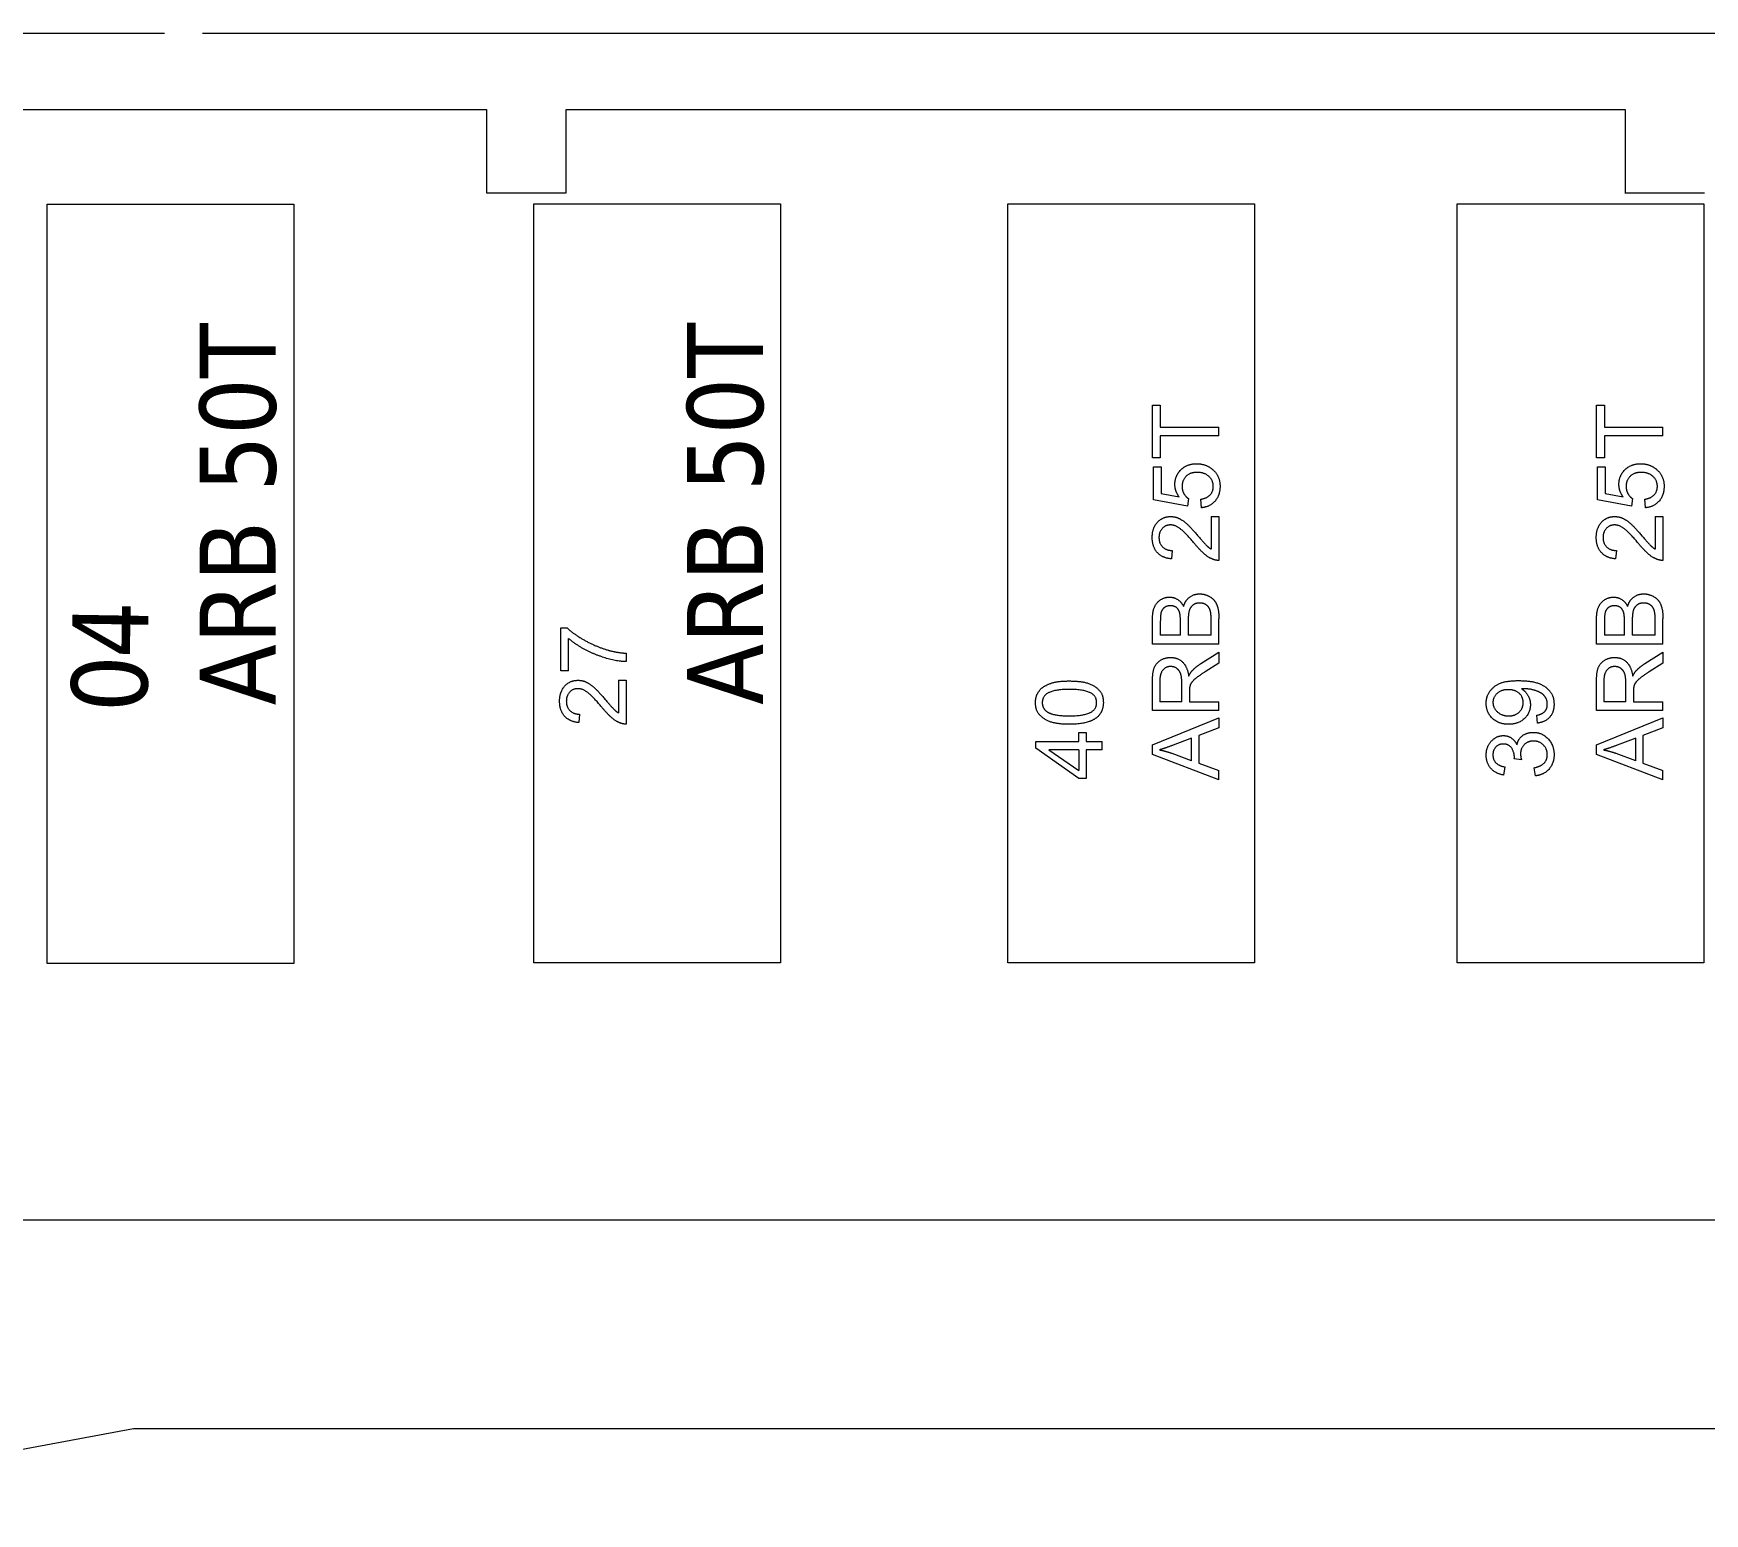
# Model space of a CAD drawing. Header units: millimetres. Extents: x 0 to 134522, y -47271 to 0.
# Drawn here: x 90428 to 99234, y -36899 to -29100 of the extents above; entities that cross this region are included whole.
import ezdxf

# ---------------------------------------------------------------- set-up
doc = ezdxf.new("R2010")
doc.units = ezdxf.units.MM
doc.header["$MEASUREMENT"] = 0
doc.layers.add('Layer0000', color=7, linetype='Continuous', lineweight=20)

msp = doc.modelspace()

# ---------------------------------------------------------------- linework, layer by layer
at = {"layer": 'Layer0000', "color": 7, "linetype": 'Continuous', "lineweight": 20}
for p, q in [((91118, -29100), (66439.3, -29100)), ((111267.5, -29100), (91318, -29100)), ((87234.9, -29500), (92814.9, -29500)), ((92814.9, -29500), (92814.9, -29940)), ((93234.9, -29940), (93234.9, -29500)), ((93234.9, -29500), (98814.9, -29500)), ((98814.9, -29500), (98814.9, -29940)), ((92814.9, -29940), (93234.9, -29940)), ((98813.3, -29940), (99233.3, -29940))]:
    msp.add_line(p, q, dxfattribs=at)
at = {"layer": 'Layer0000', "color": 7, "linetype": 'Continuous', "lineweight": 5}
for p, q in [((90500.1, -30000), (91800.1, -30000)), ((90500.1, -34000), (90500.1, -30000)), ((91800.1, -30000), (91800.1, -34000)), ((93063.8, -33997.6), (93063.8, -29997.6)), ((93063.8, -29997.6), (94363.8, -29997.6)), ((94363.8, -29997.6), (94363.8, -33997.6)), ((95561.8, -33997.6), (95561.8, -29997.6)), ((95561.8, -29997.6), (96861.8, -29997.6)), ((96861.8, -29997.6), (96861.8, -33997.6)), ((97930.4, -33997.6), (97930.4, -29997.6)), ((97930.4, -29997.6), (99230.4, -29997.6)), ((99230.4, -29997.6), (99230.4, -33997.6)), ((96324.8, -31336.2), (96324.8, -31058.8)), ((96324.8, -31058.8), (96366.1, -31058.8)), ((96366.1, -31058.8), (96366.1, -31174.6)), ((98664.8, -31336.2), (98664.8, -31058.8)), ((98664.8, -31058.8), (98706.1, -31058.8)), ((98706.1, -31058.8), (98706.1, -31174.6)), ((96366.1, -31174.6), (96674.8, -31174.6)), ((96674.8, -31220.9), (96674.8, -31174.6)), ((98706.1, -31174.6), (99014.8, -31174.6)), ((99014.8, -31220.9), (99014.8, -31174.6)), ((96674.8, -31220.9), (96366.1, -31220.9)), ((96366.1, -31220.9), (96366.1, -31336.2)), ((99014.8, -31220.9), (98706.1, -31220.9)), ((98706.1, -31220.9), (98706.1, -31336.2)), ((96366.1, -31336.2), (96324.8, -31336.2)), ((98706.1, -31336.2), (98664.8, -31336.2)), ((96329.6, -31557.8), (96329.6, -31383.7)), ((96329.6, -31383.7), (96370.7, -31383.7)), ((96370.7, -31383.7), (96370.7, -31523.4)), ((98669.6, -31557.8), (98669.6, -31383.7)), ((98669.6, -31383.7), (98710.7, -31383.7)), ((98710.7, -31383.7), (98710.7, -31523.4)), ((96370.7, -31523.4), (96464.7, -31542.2)), ((98710.7, -31523.4), (98804.7, -31542.2)), ((96509.4, -31591.7), (96329.6, -31557.8)), ((96514.6, -31551.3), (96509.4, -31591.7)), ((96583.1, -31599.3), (96579.3, -31554.2)), ((98849.4, -31591.7), (98669.6, -31557.8)), ((98854.6, -31551.3), (98849.4, -31591.7)), ((98923.1, -31599.3), (98919.3, -31554.2)), ((96633.5, -31645.4), (96674.8, -31645.4)), ((96633.5, -31645.4), (96633.5, -31817)), ((96674.8, -31645.4), (96674.8, -31876.7)), ((98973.5, -31645.4), (99014.8, -31645.4)), ((98973.5, -31645.4), (98973.5, -31817)), ((99014.8, -31645.4), (99014.8, -31876.7)), ((96429.2, -31824.4), (96424.6, -31868.6)), ((98769.2, -31824.4), (98764.6, -31868.6)), ((96324.8, -32317.6), (96324.8, -32186.3)), ((96366.1, -32201.3), (96366.1, -32271.2)), ((96471.9, -32271.2), (96471.9, -32195.6)), ((96513.2, -32190.3), (96513.2, -32271.2)), ((96633.5, -32271.2), (96633.5, -32184.1)), ((96674.8, -32317.6), (96674.8, -32184.1)), ((98664.8, -32317.6), (98664.8, -32186.3)), ((98706.1, -32201.3), (98706.1, -32271.2)), ((98811.9, -32271.2), (98811.9, -32195.6)), ((98853.2, -32190.3), (98853.2, -32271.2)), ((98973.5, -32271.2), (98973.5, -32184.1)), ((99014.8, -32317.6), (99014.8, -32184.1)), ((93206.3, -32459.1), (93206.3, -32232.6)), ((93206.3, -32232.6), (93239.8, -32232.6)), ((93247.6, -32459.1), (93247.6, -32287.7)), ((96674.8, -32317.6), (96324.8, -32317.6)), ((96471.9, -32271.2), (96366.1, -32271.2)), ((96633.5, -32271.2), (96513.2, -32271.2)), ((99014.8, -32317.6), (98664.8, -32317.6)), ((98811.9, -32271.2), (98706.1, -32271.2)), ((98973.5, -32271.2), (98853.2, -32271.2)), ((93551.8, -32366), (93551.8, -32410.2)), ((96579.6, -32420.5), (96674.8, -32359.6)), ((96674.8, -32359.6), (96674.8, -32417.8)), ((98919.6, -32420.5), (99014.8, -32359.6)), ((99014.8, -32359.6), (99014.8, -32417.8)), ((93247.6, -32459.1), (93206.3, -32459.1)), ((96674.8, -32417.8), (96602, -32464.2)), ((99014.8, -32417.8), (98942, -32464.2)), ((93510.5, -32508), (93551.8, -32508)), ((93510.5, -32508), (93510.5, -32679.7)), ((93551.8, -32508), (93551.8, -32739.4)), ((96324.8, -32668), (96324.8, -32512.9)), ((96363.5, -32510.9), (96363.5, -32621.7)), ((96479.3, -32621.7), (96479.3, -32522.2)), ((96519.4, -32568), (96519.4, -32621.7)), ((98664.8, -32668), (98664.8, -32512.9)), ((98703.5, -32510.9), (98703.5, -32621.7)), ((98819.3, -32621.7), (98819.3, -32522.2)), ((98859.4, -32568), (98859.4, -32621.7)), ((96674.8, -32668), (96324.8, -32668)), ((96479.3, -32621.7), (96363.5, -32621.7)), ((96519.4, -32621.7), (96674.8, -32621.7)), ((96674.8, -32668), (96674.8, -32621.7)), ((99014.8, -32668), (98664.8, -32668)), ((98819.3, -32621.7), (98703.5, -32621.7)), ((98859.4, -32621.7), (99014.8, -32621.7)), ((99014.8, -32668), (99014.8, -32621.7)), ((93306.1, -32687.1), (93301.6, -32731.3)), ((96324.8, -32848.9), (96674.8, -32705.7)), ((96674.8, -32758.5), (96568.8, -32799.3)), ((96674.8, -32705.7), (96674.8, -32758.5)), ((98353.9, -32733.9), (98350.1, -32692.6)), ((98664.8, -32848.9), (99014.8, -32705.7)), ((99014.8, -32758.5), (98908.8, -32799.3)), ((99014.8, -32705.7), (99014.8, -32758.5)), ((95709.8, -32866.6), (95709.8, -32831.5)), ((95709.8, -32831.5), (95936.6, -32831.5)), ((95936.6, -32831.5), (95936.6, -32784.2)), ((95936.6, -32784.2), (95976, -32784.2)), ((95976, -32784.2), (95976, -32831.5)), ((95976, -32831.5), (96059.8, -32831.5)), ((96059.8, -32874.5), (96059.8, -32831.5)), ((96531.1, -32813.6), (96434.2, -32850.1)), ((96531.1, -32932.3), (96531.1, -32813.6)), ((96568.8, -32799.3), (96568.8, -32945.6)), ((98871.1, -32813.6), (98774.2, -32850.1)), ((98871.1, -32932.3), (98871.1, -32813.6)), ((98908.8, -32799.3), (98908.8, -32945.6)), ((95936.6, -33026.3), (95709.8, -32866.6)), ((95936.6, -32874.5), (95778.8, -32874.5)), ((95778.8, -32874.5), (95936.6, -32984.1)), ((95936.6, -32874.5), (95936.6, -32984.1)), ((96059.8, -32874.5), (95976, -32874.5)), ((95976, -32874.5), (95976, -33026.3)), ((96324.8, -32898.8), (96324.8, -32848.9)), ((96674.8, -33033.2), (96324.8, -32898.8)), ((96531.1, -32932.3), (96428.4, -32893.8)), ((98269.1, -32927.2), (98231.4, -32922.5)), ((98664.8, -32898.8), (98664.8, -32848.9)), ((99014.8, -33033.2), (98664.8, -32898.8)), ((98871.1, -32932.3), (98768.4, -32893.8)), ((96568.8, -32945.6), (96674.8, -32984.1)), ((96674.8, -33033.2), (96674.8, -32984.1)), ((98181.8, -32964.7), (98174.1, -33007.7)), ((98342.4, -33012), (98336.7, -32969)), ((98908.8, -32945.6), (99014.8, -32984.1)), ((99014.8, -33033.2), (99014.8, -32984.1)), ((95976, -33026.3), (95936.6, -33026.3)), ((91800.1, -34000), (90500.1, -34000)), ((94363.8, -33997.6), (93063.8, -33997.6)), ((96861.8, -33997.6), (95561.8, -33997.6)), ((99230.4, -33997.6), (97930.4, -33997.6)), ((90355.2, -35351.7), (103173.4, -35351.7)), ((88542.9, -36899.2), (90954.2, -36451.7)), ((90954.2, -36451.7), (104026.4, -36451.7))]:
    msp.add_line(p, q, dxfattribs=at)
for points, knots in [([(96442.8, -31476.1), (96442.8, -31430.3), (96506.3, -31367.3), (96556.2, -31367.3)], [0, 0, 0, 0.49261, 1, 1, 1]), ([(96560, -31412.9), (96523.2, -31412.9), (96480.7, -31454.2), (96480.7, -31487.6)], [0, 0, 0, 0.508857, 1, 1, 1]), ([(96645.4, -31486.9), (96645.4, -31455.8), (96598.7, -31412.9), (96560, -31412.9)], [0, 0, 0, 0.480588, 1, 1, 1]), ([(98782.8, -31476.1), (98782.8, -31430.3), (98846.3, -31367.3), (98896.2, -31367.3)], [0, 0, 0, 0.49261, 1, 1, 1]), ([(98900, -31412.9), (98863.2, -31412.9), (98820.7, -31454.2), (98820.7, -31487.6)], [0, 0, 0, 0.508857, 1, 1, 1]), ([(98985.4, -31486.9), (98985.4, -31455.8), (98938.6, -31412.9), (98900, -31412.9)], [0, 0, 0, 0.480588, 1, 1, 1]), ([(96480.7, -31487.6), (96480.7, -31508.3), (96499.6, -31541.8), (96514.6, -31551.3)], [0, 0, 0, 0.51281, 1, 1, 1]), ([(96579.3, -31554.2), (96612.3, -31549.2), (96645.4, -31512.6), (96645.4, -31486.9)], [0, 0, 0, 0.523897, 1, 1, 1]), ([(96680.8, -31486.9), (96680.8, -31534.6), (96627.3, -31595), (96583.1, -31599.3)], [0, 0, 0, 0.506654, 1, 1, 1]), ([(98820.7, -31487.6), (98820.7, -31508.3), (98839.6, -31541.8), (98854.6, -31551.3)], [0, 0, 0, 0.51281, 1, 1, 1]), ([(98919.3, -31554.2), (98952.3, -31549.2), (98985.4, -31512.6), (98985.4, -31486.9)], [0, 0, 0, 0.523897, 1, 1, 1]), ([(99020.8, -31486.9), (99020.8, -31534.6), (98967.3, -31595), (98923.1, -31599.3)], [0, 0, 0, 0.506654, 1, 1, 1]), ([(96323.4, -31754.9), (96323.4, -31704.6), (96379.3, -31645.8), (96420.6, -31645.8)], [0, 0, 0, 0.517873, 1, 1, 1]), ([(96419.6, -31690), (96394.1, -31690), (96359, -31726.5), (96359, -31755.9)], [0, 0, 0, 0.487772, 1, 1, 1]), ([(96545.4, -31787.2), (96498.6, -31730.1), (96444, -31690), (96419.6, -31690)], [0, 0, 0, 0.605753, 1, 1, 1]), ([(96420.6, -31645.8), (96441.6, -31645.8), (96482.2, -31663), (96527, -31702.9), (96566.2, -31749.2)], [0, 0, 0, 0.224529, 0.58368, 1, 1, 1]), ([(98663.4, -31754.9), (98663.4, -31704.6), (98719.3, -31645.8), (98760.6, -31645.8)], [0, 0, 0, 0.517873, 1, 1, 1]), ([(98759.6, -31690), (98734.1, -31690), (98699, -31726.5), (98699, -31755.9)], [0, 0, 0, 0.487772, 1, 1, 1]), ([(98885.4, -31787.2), (98838.6, -31730.1), (98784, -31690), (98759.6, -31690)], [0, 0, 0, 0.605753, 1, 1, 1]), ([(98760.6, -31645.8), (98781.6, -31645.8), (98822.2, -31663), (98867, -31702.9), (98906.2, -31749.2)], [0, 0, 0, 0.224529, 0.58368, 1, 1, 1]), ([(96424.6, -31868.6), (96375.2, -31864), (96323.4, -31804.8), (96323.4, -31754.9)], [0, 0, 0, 0.499474, 1, 1, 1]), ([(96359, -31755.9), (96359, -31786.9), (96396.2, -31824.2), (96429.2, -31824.4)], [0, 0, 0, 0.494352, 1, 1, 1]), ([(96645, -31871.7), (96621.3, -31862.8), (96575.5, -31823.9), (96545.4, -31787.2)], [0, 0, 0, 0.442301, 1, 1, 1]), ([(96566.2, -31749.2), (96598.7, -31787.9), (96621.8, -31809.8), (96633.5, -31817)], [0, 0, 0, 0.643624, 1, 1, 1]), ([(98764.6, -31868.6), (98715.2, -31864), (98663.4, -31804.8), (98663.4, -31754.9)], [0, 0, 0, 0.499474, 1, 1, 1]), ([(98699, -31755.9), (98699, -31786.9), (98736.2, -31824.2), (98769.2, -31824.4)], [0, 0, 0, 0.494352, 1, 1, 1]), ([(98985, -31871.7), (98961.3, -31862.8), (98915.5, -31823.9), (98885.4, -31787.2)], [0, 0, 0, 0.442301, 1, 1, 1]), ([(98906.2, -31749.2), (98938.6, -31787.9), (98961.8, -31809.8), (98973.5, -31817)], [0, 0, 0, 0.643624, 1, 1, 1]), ([(96488.6, -32119.2), (96497.9, -32087.4), (96542.8, -32053.3), (96573.3, -32053.3)], [0, 0, 0, 0.507171, 1, 1, 1]), ([(96573.3, -32053.3), (96597.9, -32053.3), (96640.2, -32074.1), (96663.1, -32104.6), (96674.8, -32150.7), (96674.8, -32184.1)], [0, 0, 0, 0.221457, 0.484958, 0.749856, 1, 1, 1]), ([(98828.6, -32119.2), (98837.9, -32087.4), (98882.8, -32053.3), (98913.3, -32053.3)], [0, 0, 0, 0.507171, 1, 1, 1]), ([(98913.3, -32053.3), (98937.9, -32053.3), (98980.2, -32074.1), (99003.1, -32104.6), (99014.8, -32150.7), (99014.8, -32184.1)], [0, 0, 0, 0.221457, 0.484958, 0.749856, 1, 1, 1]), ([(96324.8, -32186.3), (96324.8, -32146.2), (96346.1, -32097.7), (96390.2, -32070.2), (96414.4, -32070.2)], [0, 0, 0, 0.339428, 0.722267, 1, 1, 1]), ([(96419.8, -32115.8), (96402.4, -32115.8), (96375.9, -32132.5), (96366.1, -32163.6), (96366.1, -32201.3)], [0, 0, 0, 0.266592, 0.61582, 1, 1, 1]), ([(96414.4, -32070.2), (96436.8, -32070.2), (96476.4, -32094.6), (96488.6, -32119.2)], [0, 0, 0, 0.482517, 1, 1, 1]), ([(96467.8, -32151.4), (96462.6, -32133.7), (96438.2, -32115.8), (96419.8, -32115.8)], [0, 0, 0, 0.500242, 1, 1, 1]), ([(96573.3, -32101.3), (96553.8, -32101.3), (96524.9, -32121.3), (96513.2, -32156.9), (96513.2, -32190.3)], [0, 0, 0, 0.276163, 0.642477, 1, 1, 1]), ([(96631.8, -32152.6), (96629, -32136.6), (96615.6, -32115.1), (96590.1, -32101.3), (96573.3, -32101.3)], [0, 0, 0, 0.293288, 0.676973, 1, 1, 1]), ([(98664.8, -32186.3), (98664.8, -32146.2), (98686.1, -32097.7), (98730.2, -32070.2), (98754.4, -32070.2)], [0, 0, 0, 0.339428, 0.722267, 1, 1, 1]), ([(98759.8, -32115.8), (98742.4, -32115.8), (98715.9, -32132.5), (98706.1, -32163.6), (98706.1, -32201.3)], [0, 0, 0, 0.266592, 0.61582, 1, 1, 1]), ([(98754.4, -32070.2), (98776.8, -32070.2), (98816.4, -32094.6), (98828.6, -32119.2)], [0, 0, 0, 0.482517, 1, 1, 1]), ([(98807.8, -32151.4), (98802.6, -32133.7), (98778.2, -32115.8), (98759.8, -32115.8)], [0, 0, 0, 0.500242, 1, 1, 1]), ([(98913.3, -32101.3), (98893.8, -32101.3), (98864.9, -32121.3), (98853.2, -32156.9), (98853.2, -32190.3)], [0, 0, 0, 0.276163, 0.642477, 1, 1, 1]), ([(98971.8, -32152.6), (98969, -32136.6), (98955.6, -32115.1), (98930.1, -32101.3), (98913.3, -32101.3)], [0, 0, 0, 0.293288, 0.676973, 1, 1, 1]), ([(93239.8, -32232.6), (93275.3, -32266), (93393.3, -32331.6), (93455.6, -32349.5)], [0, 0, 0, 0.479119, 1, 1, 1]), ([(93551.8, -32410.2), (93510.5, -32409.5), (93393.5, -32378.4), (93284.9, -32320.4), (93247.6, -32287.7)], [0, 0, 0, 0.280264, 0.701819, 1, 1, 1]), ([(96324.8, -32512.9), (96324.8, -32466.1), (96343.7, -32417.4), (96391.4, -32388.2), (96420.3, -32388.2)], [0, 0, 0, 0.339118, 0.709523, 1, 1, 1]), ([(96420.3, -32388.2), (96457.6, -32388.2), (96508.7, -32436.5), (96515.6, -32486.8)], [0, 0, 0, 0.470243, 1, 1, 1]), ([(98664.8, -32512.9), (98664.8, -32466.1), (98683.7, -32417.4), (98731.4, -32388.2), (98760.3, -32388.2)], [0, 0, 0, 0.339118, 0.709523, 1, 1, 1]), ([(98760.3, -32388.2), (98797.6, -32388.2), (98848.7, -32436.5), (98855.6, -32486.8)], [0, 0, 0, 0.470243, 1, 1, 1]), ([(96420.3, -32436), (96395.5, -32436), (96363.5, -32472), (96363.5, -32510.9)], [0, 0, 0, 0.45602, 1, 1, 1]), ([(96479.3, -32522.2), (96479.3, -32490.4), (96466.2, -32454.6), (96437.3, -32436), (96420.3, -32436)], [0, 0, 0, 0.360791, 0.735092, 1, 1, 1]), ([(96602, -32464.2), (96570.5, -32484.4), (96537.1, -32510.7), (96523.7, -32531.5), (96521.1, -32542.2)], [0, 0, 0, 0.4372, 0.804545, 1, 1, 1]), ([(98760.3, -32436), (98735.5, -32436), (98703.5, -32472), (98703.5, -32510.9)], [0, 0, 0, 0.45602, 1, 1, 1]), ([(98819.3, -32522.2), (98819.3, -32490.4), (98806.2, -32454.6), (98777.3, -32436), (98760.3, -32436)], [0, 0, 0, 0.360791, 0.735092, 1, 1, 1]), ([(98942, -32464.2), (98910.5, -32484.4), (98877.1, -32510.7), (98863.7, -32531.5), (98861.1, -32542.2)], [0, 0, 0, 0.4372, 0.804545, 1, 1, 1]), ([(93200.4, -32617.6), (93200.4, -32567.2), (93256.2, -32508.5), (93297.5, -32508.5)], [0, 0, 0, 0.517873, 1, 1, 1]), ([(93296.6, -32552.7), (93271, -32552.7), (93235.9, -32589.2), (93235.9, -32618.6)], [0, 0, 0, 0.487772, 1, 1, 1]), ([(93422.4, -32649.8), (93375.6, -32592.8), (93320.9, -32552.7), (93296.6, -32552.7)], [0, 0, 0, 0.605753, 1, 1, 1]), ([(93297.5, -32508.5), (93318.5, -32508.5), (93359.1, -32525.7), (93404, -32565.6), (93443.2, -32611.9)], [0, 0, 0, 0.224529, 0.58368, 1, 1, 1]), ([(95708.4, -32626.2), (95708.4, -32598), (95731.1, -32555.6), (95773.8, -32527.9), (95835.2, -32512.1), (95887.2, -32512.1)], [0, 0, 0, 0.188451, 0.433066, 0.715148, 1, 1, 1]), ([(95887.2, -32556.3), (95800.8, -32556.3), (95744, -32596.6), (95744, -32626.7)], [0, 0, 0, 0.610092, 1, 1, 1]), ([(95887.2, -32512.1), (95948.8, -32512.1), (96024.5, -32537.4), (96065.8, -32587.8), (96065.8, -32626.2)], [0, 0, 0, 0.36263, 0.734354, 1, 1, 1]), ([(96030.4, -32626.2), (96030.4, -32596.6), (95973.2, -32556.3), (95887.2, -32556.3)], [0, 0, 0, 0.389829, 1, 1, 1]), ([(98083.4, -32630.3), (98083.4, -32596.1), (98120.2, -32539.6), (98188.2, -32510.2), (98252.7, -32510.2)], [0, 0, 0, 0.266174, 0.637039, 1, 1, 1]), ([(98199.4, -32557.9), (98162.4, -32557.9), (98119, -32597.3), (98119, -32625)], [0, 0, 0, 0.52558, 1, 1, 1]), ([(98278.2, -32626.2), (98278.2, -32596.4), (98236.4, -32557.9), (98199.4, -32557.9)], [0, 0, 0, 0.480149, 1, 1, 1]), ([(98252.7, -32510.2), (98319.7, -32510.2), (98399.2, -32539.3), (98440.8, -32596.9), (98440.8, -32635.5)], [0, 0, 0, 0.363893, 0.737089, 1, 1, 1]), ([(98270.1, -32553.2), (98290.6, -32566.1), (98316.2, -32610.7), (98316.2, -32636.7)], [0, 0, 0, 0.494188, 1, 1, 1]), ([(98405.4, -32634.6), (98405.4, -32614.8), (98387.3, -32584.9), (98357, -32565.8), (98305.4, -32552.9), (98278.7, -32552.9)], [0, 0, 0, 0.18595, 0.426314, 0.728604, 1, 1, 1]), ([(93301.6, -32731.3), (93252.2, -32726.7), (93200.4, -32667.5), (93200.4, -32617.6)], [0, 0, 0, 0.499474, 1, 1, 1]), ([(93235.9, -32618.6), (93235.9, -32649.6), (93273.2, -32686.8), (93306.1, -32687.1)], [0, 0, 0, 0.494352, 1, 1, 1]), ([(93521.9, -32734.4), (93498.3, -32725.5), (93452.5, -32686.6), (93422.4, -32649.8)], [0, 0, 0, 0.442301, 1, 1, 1]), ([(93443.2, -32611.9), (93475.6, -32650.6), (93498.8, -32672.5), (93510.5, -32679.7)], [0, 0, 0, 0.643624, 1, 1, 1]), ([(95887.2, -32740.3), (95825.1, -32740.3), (95749.5, -32714.8), (95708.4, -32664.4), (95708.4, -32626.2)], [0, 0, 0, 0.363966, 0.735416, 1, 1, 1]), ([(95887.2, -32696.2), (95973.4, -32696.2), (96030.4, -32655.8), (96030.4, -32626.2)], [0, 0, 0, 0.610704, 1, 1, 1]), ([(98201.6, -32740.3), (98148.3, -32740.3), (98083.4, -32677.5), (98083.4, -32630.3)], [0, 0, 0, 0.510616, 1, 1, 1]), ([(98119, -32625), (98119, -32653.7), (98165.8, -32696.2), (98203, -32696.2)], [0, 0, 0, 0.477652, 1, 1, 1]), ([(98316.2, -32636.7), (98316.2, -32680.2), (98253.1, -32740.3), (98201.6, -32740.3)], [0, 0, 0, 0.48493, 1, 1, 1]), ([(98203, -32696.2), (98236.4, -32696.2), (98278.2, -32655.8), (98278.2, -32626.2)], [0, 0, 0, 0.510657, 1, 1, 1]), ([(98350.1, -32692.6), (98379.2, -32687.3), (98405.4, -32657.7), (98405.4, -32634.6)], [0, 0, 0, 0.524405, 1, 1, 1]), ([(98440.8, -32635.5), (98440.8, -32676.6), (98395.2, -32728.6), (98353.9, -32733.9)], [0, 0, 0, 0.498708, 1, 1, 1]), ([(98083.4, -32902.4), (98083.4, -32873.8), (98108, -32825.5), (98150.5, -32800), (98174.4, -32800)], [0, 0, 0, 0.318449, 0.717428, 1, 1, 1]), ([(98173.4, -32844.2), (98149.8, -32844.2), (98118.7, -32876.2), (98118.7, -32901.5)], [0, 0, 0, 0.493943, 1, 1, 1]), ([(98231.9, -32915.5), (98231.9, -32888.1), (98203.2, -32844.2), (98173.4, -32844.2)], [0, 0, 0, 0.492638, 1, 1, 1]), ([(98174.4, -32800), (98197, -32800), (98234.3, -32824.4), (98245.3, -32848.2)], [0, 0, 0, 0.486959, 1, 1, 1]), ([(98245.3, -32848.2), (98252.4, -32817.2), (98297.5, -32782.8), (98331.4, -32782.8)], [0, 0, 0, 0.494283, 1, 1, 1]), ([(98332.4, -32828.4), (98302.8, -32828.4), (98264.4, -32867.1), (98264.4, -32896.9)], [0, 0, 0, 0.499291, 1, 1, 1]), ([(98331.4, -32782.8), (98377.3, -32782.8), (98441, -32849.7), (98441, -32900.7)], [0, 0, 0, 0.490678, 1, 1, 1]), ([(98405.4, -32900.5), (98405.4, -32870.2), (98363.4, -32828.4), (98332.4, -32828.4)], [0, 0, 0, 0.498007, 1, 1, 1]), ([(98174.1, -33007.7), (98130.9, -32999.8), (98083.4, -32944), (98083.4, -32902.4)], [0, 0, 0, 0.505134, 1, 1, 1]), ([(98118.7, -32901.5), (98118.7, -32926.5), (98150.2, -32959.9), (98181.8, -32964.7)], [0, 0, 0, 0.477128, 1, 1, 1]), ([(98336.7, -32969), (98373.2, -32961.6), (98405.4, -32926), (98405.4, -32900.5)], [0, 0, 0, 0.536908, 1, 1, 1]), ([(98441, -32900.7), (98441, -32946.8), (98386.1, -33007.7), (98342.4, -33012)], [0, 0, 0, 0.504284, 1, 1, 1])]:
    msp.add_open_spline(points, degree=2, knots=knots, dxfattribs=at)
for points in [[(96556.2, -31367.3), (96603.7, -31367.3), (96638.3, -31395)], [(96638.3, -31395), (96680.8, -31428.6), (96680.8, -31486.9)], [(98896.2, -31367.3), (98943.7, -31367.3), (98978.3, -31395)], [(98978.3, -31395), (99020.8, -31428.6), (99020.8, -31486.9)], [(96464.7, -31542.2), (96442.8, -31510.7), (96442.8, -31476.1)], [(98804.7, -31542.2), (98782.8, -31510.7), (98782.8, -31476.1)], [(96674.8, -31876.7), (96659.3, -31877.2), (96645, -31871.7)], [(99014.8, -31876.7), (98999.3, -31877.2), (98985, -31871.7)], [(96471.9, -32195.6), (96471.9, -32164.8), (96467.8, -32151.4)], [(96633.5, -32184.1), (96633.5, -32161.7), (96631.8, -32152.6)], [(98811.9, -32195.6), (98811.9, -32164.8), (98807.8, -32151.4)], [(98973.5, -32184.1), (98973.5, -32161.7), (98971.8, -32152.6)], [(93455.6, -32349.5), (93499.5, -32362.4), (93551.8, -32366)], [(96515.6, -32486.8), (96524.4, -32468.5), (96533, -32458.9)], [(96533, -32458.9), (96551.6, -32438.6), (96579.6, -32420.5)], [(98855.6, -32486.8), (98864.4, -32468.5), (98873, -32458.9)], [(98873, -32458.9), (98891.6, -32438.6), (98919.6, -32420.5)], [(96521.1, -32542.2), (96519.4, -32550.1), (96519.4, -32568)], [(98278.7, -32552.9), (98275.8, -32552.9), (98270.1, -32553.2)], [(98861.1, -32542.2), (98859.4, -32550.1), (98859.4, -32568)], [(95744, -32626.7), (95744, -32656.3), (95769, -32674)], [(96065.8, -32626.2), (96065.8, -32676.8), (96029.5, -32705.7)], [(93551.8, -32739.4), (93536.3, -32739.8), (93521.9, -32734.4)], [(95769, -32674), (95801, -32696.2), (95887.2, -32696.2)], [(96029.5, -32705.7), (95985.8, -32740.3), (95887.2, -32740.3)], [(96434.2, -32850.1), (96390, -32866.8), (96361.6, -32875)], [(96361.6, -32875), (96395.3, -32881.6), (96428.4, -32893.8)], [(98231.4, -32922.5), (98231.9, -32918.2), (98231.9, -32915.5)], [(98264.4, -32896.9), (98264.4, -32909.1), (98269.1, -32927.2)], [(98774.2, -32850.1), (98730, -32866.8), (98701.6, -32875)], [(98701.6, -32875), (98735.3, -32881.6), (98768.4, -32893.8)]]:
    msp.add_open_spline(points, degree=2, dxfattribs=at)

# ---------------------------------------------------------------- texts
at = {"layer": 'Layer0000', "color": 7, "linetype": 'Continuous', "lineweight": -3, "char_height": 400, "attachment_point": 1}
for s, insert, rotation in [('{\\fTahoma|b0|i0|c238|p34;ARB 50T}', (91303.5, -32640.7), 90), ('{\\fTahoma|b0|i0|c238|p34;ARB 50T}', (93871.9, -32638.3), 90), ('{\\fTahoma|b0|i0|c238|p34;\\T0.95;04}', (90625.1, -32672.8), 89.04801)]:
    msp.add_mtext(s, dxfattribs=dict(at, insert=insert, rotation=rotation))

doc.saveas('drawing.dxf')
